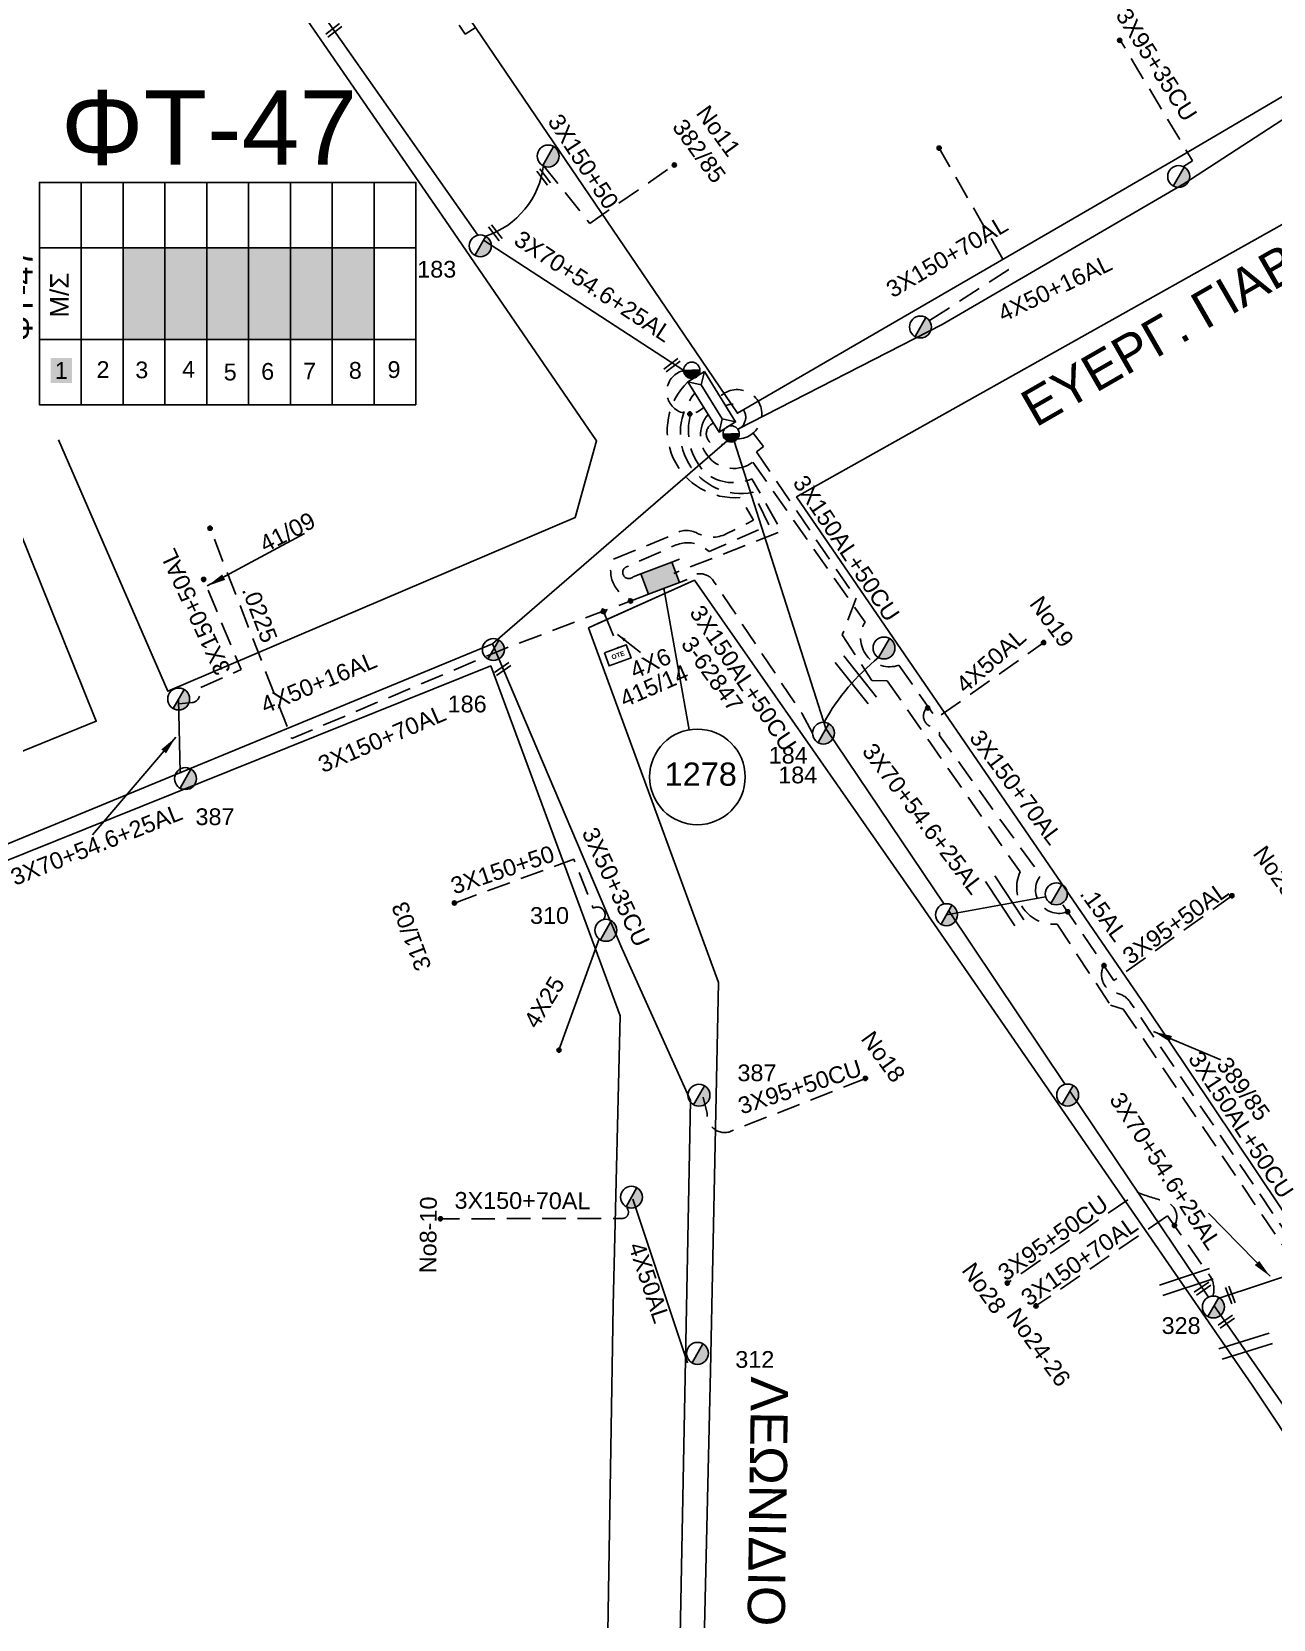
# Model space of a CAD drawing. Header units: millimetres. Extents: x 5010 to 7184, y -101 to 935.
# Drawn here: x 6251.7 to 6385.2, y 24.1 to 194.8 of the extents above; entities that cross this region are included whole.
import ezdxf
from ezdxf.enums import TextEntityAlignment as Align

# ---------------------------------------------------------------- set-up
doc = ezdxf.new("R2010")
doc.units = ezdxf.units.MM
doc.linetypes.add('DASHED', pattern=[19.05, 12.7, -6.35])
for name, color, linetype in [('Link Box 4 Διευθύνσεων', 7, 'Continuous'), ('Pillar OTE', 7, 'Continuous'), ('Ασφαλειοκιβώτια Χ.Τ 9 αναχωρήσεων', 7, 'Continuous'), ('Γέφυρες Εναερίου Δικτύου', 7, 'Continuous'), ('Γυμνά εναέρια ΧΤ (3Φ)   3x50+35CU', 7, 'Continuous'), ('Γυμνά εναέρια ΧΤ και ΦΟΠ (3Φ)   4x50+16AL', 7, 'Continuous'), ('Εναέρια παροχή ΧΤ 4x25', 7, 'SYN_LINE'), ('Επιγραφές - Σχήματα', 7, 'Continuous'), ('Καλώδια ΧΤ   3x150+50AL', 7, 'DASHED'), ('Καλώδια ΧΤ   3x150+70AL', 7, 'DASHED'), ('Καλώδια ΧΤ   3x150AL+50CU', 7, 'DASHED'), ('Καλώδια ΧΤ   3x95+35CU', 7, 'DASHED'), ('Καλώδια ΧΤ   3x95+50CU', 7, 'DASHED'), ('Καλώδια ΧΤ   4x50AL', 7, 'DASHED'), ('Μηχανική τομή', 7, 'Continuous'), ('Στύλος ΦΜ', 7, 'Continuous'), ('Στύλος ΦΜ @ 1', 7, 'Continuous'), ('Συνδέσεις', 7, 'Continuous'), ('Συνεστραμμένα ΧΤ   3x70+54.6+25AL', 7, 'SYN_LINE'), ('Τομή', 7, 'Continuous'), ('Υποσταθμός εναέριος 2 στύλων', 7, 'Continuous'), ('Υποσταθμός πόλεως', 7, 'Continuous'), ('Υπόβαθρο ΔΕΗ', 7, 'Continuous'), ('Υπόγεια Καλώδια Δικτύου ΧΤ   .15', 7, 'DASHED'), ('Υπόγεια καλώδια Παροχών ΧΤ   .0225', 7, 'DASHED'), ('Υπόγεια καλώδια Παροχών ΧΤ   4x6', 7, 'DASHED')]:
    doc.layers.add(name, color=color, linetype=linetype)
doc.styles.get("Standard").update_dxf_attribs({"font": 'arial.ttf'})
doc.linetypes.add('SYN_LINE', pattern='A,0.5,-0.0001,["/\\/\\/\\/",Standard,S=0.1,R=0,X=0,Y=-0.05],-0.25', length=0.7501)
doc.dimstyles.new('ISO-25', dxfattribs={"dimtxt": 2.5, "dimasz": 2.5, "dimexe": 1.25, "dimexo": 0.625, "dimtad": 1, "dimtxsty": 'Standard', "dimcen": 2.5, "dimaunit": 2, "dimazin": 0, "dimtfac": 1, "dimtmove": 0, "dimatfit": 3, "dimfxl": 1, "dimarcsym": 0})

# ---------------------------------------------------------------- blocks, each defined once
blk = doc.blocks.new('ΑΣΦΑΛΕΙΟΚΙΒΩΤΙΟ ΥΠΟΣΤΑΘΜΟΥ 9 ΑΝΑΧΩΡΗΣΕΩΝ')
at = {"layer": 'Ασφαλειοκιβώτια Χ.Τ 9 αναχωρήσεων', "ltscale": 40}
for p, q in [((-23.8, 40.36), (24.02, 40.36)), ((-9.72, 40.36), (-9.72, -40.64)), ((9.94, 40.36), (9.94, -40.64)), ((-23.8, 31.36), (24.02, 31.36)), ((-23.8, 22.36), (24.02, 22.36)), ((-23.8, 13.36), (24.02, 13.36)), ((-23.8, 4.36), (24.02, 4.36)), ((-23.8, -4.64), (24.02, -4.64)), ((-23.8, -13.64), (24.02, -13.64)), ((-23.8, -22.64), (24.02, -22.64)), ((-23.8, -31.64), (24.02, -31.64))]:
    blk.add_line(p, q, dxfattribs=at)
at = {"layer": 'Ασφαλειοκιβώτια Χ.Τ 9 αναχωρήσεων'}
blk.add_lwpolyline([(-23.8, -40.64), (24.02, -40.64), (24.02, 40.36), (-23.8, 40.36)], close=True, dxfattribs=at)
for s, p in [('1', (-18.22, 37.06)), ('2', (-18.02, 28.07)), ('3', (-18.09, 19.73)), ('4', (-17.94, 9.66)), ('5', (-18.55, 0.71)), ('6', (-18.4, -7.35)), ('7', (-18.34, -16.37)), ('8', (-18.19, -26.2)), ('9', (-18.02, -34.53))]:
    blk.add_text(s, height=3.6, rotation=270, dxfattribs=at).set_placement(p)
at = {"layer": 'Ασφαλειοκιβώτια Χ.Τ 9 αναχωρήσεων', "ltscale": 40}
for tag, height, p in [('ΟΝΟΜΑ', 5, (-0.16, 44.31)), ('ΚΕΙΜΕΝΟ 1', 2, (17.06, 35.59)), ('ΚΕΙΜΕΝΟ 2', 2, (17.06, 26.88)), ('ΚΕΙΜΕΝΟ 3', 2, (17.06, 17.69)), ('ΚΕΙΜΕΝΟ 4', 2, (17.06, 8.71)), ('ΚΕΙΜΕΝΟ 5', 2, (17.06, -0.13)), ('ΚΕΙΜΕΝΟ 6', 2, (17.06, -9.05)), ('ΚΕΙΜΕΝΟ 7', 2, (17.06, -18.13)), ('ΚΕΙΜΕΝΟ 8', 2, (17.06, -26.85)), ('ΚΕΙΜΕΝΟ 9', 2, (17.06, -35.99)), ('ΣΧ', 2, (-0.1, -42.64))]:
    blk.add_attdef(tag, text='', height=height, dxfattribs=at).set_placement(p, align=Align.MIDDLE_CENTER)
blk = doc.blocks.new('LINK BOX 4 ΑΝΑΧΩΡΗΣΕΩΝ')
at = {"layer": 'Link Box 4 Διευθύνσεων', "ltscale": 40}
blk.add_hatch(color=256, dxfattribs=at).paths.add_polyline_path([(-3.54, 0), (-3.54, -4.67), (3.54, -4.67), (3.54, 0)])
for p, q in [((-3.54, 0), (-5.33, 0)), ((5.33, 0), (3.54, 0)), ((-3.54, -4.67), (-5.33, -4.67)), ((5.33, -4.67), (3.54, -4.67))]:
    blk.add_line(p, q, dxfattribs=at)
blk.add_lwpolyline([(-3.54, -4.67), (-3.54, 0), (3.54, 0), (3.54, -4.67)], close=True, dxfattribs=at)
blk = doc.blocks.new('ΥΠΟΣΤΑΘΜΟΣ ΕΝΑΕΡΙΟΣ ΕΠΙ 2 ΣΤΥΛΩΝ')
at = {"layer": 'Υποσταθμός εναέριος 2 στύλων', "linetype": 'Continuous'}
for points in [[(-11.97, -2.11, 0.574793), (-8.45, -0.07, 0.268822), (-9.64, 1.98)], [(9.68, -2.15, 0.574793), (13.19, -0.1, 0.268822), (12.01, 1.95)]]:
    blk.add_hatch(color=256, dxfattribs=at).paths.add_polyline_path(points)
for p, q in [((-11.97, -2.11), (-9.64, 1.98)), ((9.68, -2.15), (12.01, 1.95))]:
    blk.add_line(p, q, dxfattribs=at)
for centre in [(-10.81, -0.07), (10.84, -0.1)]:
    blk.add_circle(centre, 2.36, dxfattribs=at)
at = {"layer": 'Υποσταθμός πόλεως', "linetype": 'Continuous', "ltscale": 40}
blk.add_lwpolyline([(-8.57, 2.82), (8.57, 2.82), (8.57, -2.82), (-8.57, -2.82)], close=True, dxfattribs=at)
for points in [[(-5.75, 0), (-8.57, 2.82)], [(-8.57, -2.82), (-5.75, 0)], [(-5.75, 0), (5.75, 0)], [(5.75, 0), (8.57, 2.82)], [(8.57, -2.82), (5.75, 0)]]:
    blk.add_lwpolyline(points, dxfattribs=at)
at = {"layer": 'Υποσταθμός εναέριος 2 στύλων', "ltscale": 40, "flags": 1}
for tag, p in [('ΜΕΤΑΣΧΗΜΑΤΙΣΜΟΣ', (14.09, 2.51)), ('ΙΣΧΥΣ', (14.07, -0.28)), ('ΑΡΙΘΜΟΣ', (14.19, -3))]:
    blk.add_attdef(tag, p, '', height=1.8, dxfattribs=at)
blk = doc.blocks.new('ΥΠΑΡΧΩΝ ΤΣΙΜΕΝΤΕΝΙΟΣ ΣΤΥΛΟΣ')
at = {"layer": 'Στύλος ΦΜ'}
blk.add_hatch(color=256, dxfattribs=at).paths.add_polyline_path([(-1.29, -2.28, 0.574793), (2.62, 0, 0.268822), (1.3, 2.27)])
blk.add_line((-1.29, -2.28), (1.3, 2.27), dxfattribs=at)
blk.add_circle((0, 0), 2.62, dxfattribs=at)
at = {"layer": 'Στύλος ΦΜ', "flags": 4}
for tag, p in [('ΑΡΙΘΜΟΣ', (-4.68, 8.05)), ('ΤΥΠΟΣ', (-4.91, 3.03))]:
    blk.add_attdef(tag, p, '', height=4, dxfattribs=at)
blk = doc.blocks.new('ΤΟΜΗ')
at = {"layer": 'Τομή', "ltscale": 40}
for p, q in [((-5.68, 0), (5.68, 0)), ((5.68, -2.33), (-5.68, -2.33))]:
    blk.add_line(p, q, dxfattribs=at)
blk = doc.blocks.new('ΜΗΧΑΝΙΚΗ ΤΟΜΗ')
at = {"layer": 'Μηχανική τομή', "ltscale": 40}
for p, q in [((-1.89, 0.78), (1.89, 0.78)), ((1.89, 0), (-1.89, 0))]:
    blk.add_line(p, q, dxfattribs=at)
blk = doc.blocks.new('_ΣΥΝΔΕΣΗ')
at = {"layer": 'Συνδέσεις', "linetype": 'SYN_LINE', "ltscale": 40}
blk.add_hatch(color=256, dxfattribs=at).paths.add_polyline_path([(0.5, -0.01, 1), (-0.5, -0.01, 1)])
at = {"layer": 'Συνδέσεις'}
blk.add_circle((0, -0.01), 0.5, dxfattribs=at)
blk = doc.blocks.new('TSONTA XT1')
at = {"ltscale": 40}
h = blk.add_hatch(color=256, dxfattribs=at)
h.dxf.hatch_style = 1
h.paths.add_polyline_path([(595.96, 2487.66), (597.07, 2488.77), (595.96, 2489.87), (594.85, 2488.77)])
blk.add_lwpolyline([(594.85, 2488.77), (595.96, 2489.87), (597.07, 2488.77), (595.96, 2487.66)], close=True, dxfattribs=at)
blk = doc.blocks.new('PILLAR ΟΤΕ')
at = {"layer": 'Pillar OTE', "ltscale": 40}
blk.add_lwpolyline([(-3.31, 2.02), (3.39, 2.02), (3.39, -1.99), (-3.31, -1.99)], close=True, dxfattribs=at)
at = {"layer": 'Pillar OTE', "insert": (-1.81, 0.71), "char_height": 1.3575, "width": 109.961, "attachment_point": 1}
blk.add_mtext('{\\fArial|b1|i0|c161|p34;OTE}', dxfattribs=at)

msp = doc.modelspace()

# ---------------------------------------------------------------- hatches: boundary and pattern name
at = {"layer": 'Ασφαλειοκιβώτια Χ.Τ 9 αναχωρήσεων'}
for color, points in [(85, [(6261.48, 171.55), (6261.48, 161.73), (6265.98, 161.73), (6265.98, 171.55)]), (1, [(6265.98, 171.55), (6265.98, 161.73), (6270.48, 161.73), (6270.48, 171.55)]), (151, [(6270.48, 171.55), (6270.48, 161.73), (6274.98, 161.73), (6274.98, 171.55)]), (2, [(6274.98, 171.55), (6274.98, 161.73), (6279.48, 161.73), (6279.48, 171.55)]), (62, [(6279.48, 171.55), (6279.48, 161.73), (6283.98, 161.73), (6283.98, 171.55)]), (27, [(6283.98, 171.55), (6283.98, 161.73), (6288.48, 161.73), (6288.48, 171.55)]), (6, [(6253.68, 157.02), (6255.98, 157.02), (6255.98, 159.73), (6253.68, 159.73)])]:
    msp.add_hatch(color=color, dxfattribs=at).paths.add_polyline_path(points)

# ---------------------------------------------------------------- linework, layer by layer
at = {"layer": 'Γέφυρες Εναερίου Δικτύου', "color": 6, "linetype": 'DASHED', "ltscale": 0.2}
msp.add_line((6306.64, 180.49), (6311.68, 174.2), dxfattribs=at)
at = {"layer": 'Γέφυρες Εναερίου Δικτύου', "color": 6, "linetype": 'DASHED', "ltscale": 0.2, "flags": 128}
for points in [[(6321.78, 158.37, 1.320471), (6323.93, 154.41, -1.642771)], [(6322.55, 153.76, 0.272342), (6324.16, 147.3, 0.264296), (6329.11, 146.72), (6332.31, 141.09), (6320.72, 136.57)]]:
    msp.add_lwpolyline(points, format="xyb", dxfattribs=at)
at = {"layer": 'Γέφυρες Εναερίου Δικτύου', "color": 62, "linetype": 'DASHED', "ltscale": 0.2, "flags": 128}
msp.add_lwpolyline([(6316.34, 136.2, -1.347221), (6315.75, 137.31), (6320.8, 139.55, -0.211484), (6323.66, 139.55), (6324.53, 138.93), (6330.95, 141.73), (6329.23, 145.29, -0.711038), (6322.98, 155.94, 2.098548)], format="xyb", dxfattribs=at)
at = {"layer": 'Γέφυρες Εναερίου Δικτύου', "color": 85, "linetype": 'DASHED', "ltscale": 0.2}
msp.add_arc((6327.14, 151.4), 3.55, 140.5246, 305.5964, dxfattribs=at)
at = {"layer": 'Γυμνά εναέρια ΧΤ (3Φ)   3x50+35CU', "color": 27, "flags": 128}
msp.add_lwpolyline([(6301.2, 129), (6315.14, 96.27), (6322.52, 79.89), (6321.22, 13.01), (6321.03, -34.8)], dxfattribs=at)
at = {"layer": 'Γυμνά εναέρια ΧΤ και ΦΟΠ (3Φ)   4x50+16AL', "color": 1, "flags": 128}
msp.add_lwpolyline([(6327.61, 152.06), (6349.57, 163.32), (6375.57, 178.44), (6406.38, 198.49), (6430.76, 216.42)], dxfattribs=at)
at = {"layer": 'Γυμνά εναέρια ΧΤ και ΦΟΠ (3Φ)   4x50+16AL', "color": 2, "flags": 128}
msp.add_lwpolyline([(6202.31, 188.24), (6217.38, 150.68), (6232.57, 109.19), (6241.04, 104.17), (6301.2, 129), (6326.45, 150.81)], dxfattribs=at)
at = {"layer": 'Εναέρια παροχή ΧΤ 4x25', "color": 27, "linetype": 'SYN_LINE', "ltscale": 15, "flags": 128}
msp.add_lwpolyline([(6312.7, 97.26), (6308.36, 85.3)], dxfattribs=at)
at = {"layer": 'Επιγραφές - Σχήματα', "linetype": 'Continuous', "ltscale": 0.2}
msp.add_line((6319.66, 134.96), (6322.35, 119.75), dxfattribs=at)
at = {"layer": 'Επιγραφές - Σχήματα', "color": 151, "linetype": 'DASHED', "ltscale": 0.2}
for points in [[(6329.26, 151.66), (6330.37, 150.21), (6329.6, 149.62), (6340.33, 133.9), (6338.84, 129.95), (6342.03, 125.04), (6343.68, 125.01), (6357.95, 104.46)], [(6361.94, 98.85), (6367.69, 90.13), (6369.05, 89.72), (6387.09, 62.99)]]:
    msp.add_lwpolyline(points, dxfattribs=at)
at = {"layer": 'Επιγραφές - Σχήματα', "linetype": 'Continuous', "ltscale": 0.2}
msp.add_circle((6323.25, 114.68), 5.14, dxfattribs=at)
at = {"layer": 'Επιγραφές - Σχήματα', "color": 151, "linetype": 'DASHED', "ltscale": 0.2}
msp.add_arc((6327.54, 153.68), 2.65, 270.6473, 134.7174, dxfattribs=at)
at = {"layer": 'Επιγραφές - Σχήματα', "color": 1, "linetype": 'DASHED', "ltscale": 0.2}
msp.add_arc((6327.03, 153.35), 1.42, 294.0166, 121.2347, dxfattribs=at)
at = {"layer": 'Επιγραφές - Σχήματα', "color": 2, "linetype": 'DASHED', "ltscale": 0.2}
msp.add_arc((6325.46, 151.57), 1.25, 112.5816, 322.6535, dxfattribs=at)
at = {"layer": 'Επιγραφές - Σχήματα', "linetype": 'DASHED', "ltscale": 0.2}
msp.add_arc((6361.58, 102.81), 3.98, 155.4942, 275.24, dxfattribs=at)
at = {"layer": 'Καλώδια ΧΤ   3x150+50AL', "color": 6, "linetype": 'DASHED', "ltscale": 0.2}
msp.add_line((6311.68, 174.2), (6320.76, 180.48), dxfattribs=at)
at = {"layer": 'Καλώδια ΧΤ   3x150+50AL', "color": 2, "linetype": 'DASHED', "ltscale": 0.2, "flags": 128}
msp.add_lwpolyline([(6267.49, 122.53), (6268.92, 122.67, 0.630349), (6269.46, 124.13), (6274.17, 126.22), (6270.15, 135.91)], format="xyb", dxfattribs=at)
at = {"layer": 'Καλώδια ΧΤ   3x150+50AL', "color": 27, "ltscale": 0.2, "flags": 128}
msp.add_lwpolyline([(6297.12, 101.11), (6309.95, 105.84), (6312.04, 100.55)], dxfattribs=at)
at = {"layer": 'Καλώδια ΧΤ   3x150+50AL', "color": 27, "ltscale": 0.2}
msp.add_arc((6312.49, 99.85), 0.835, 322.3862, 122.3433, dxfattribs=at)
at = {"layer": 'Καλώδια ΧΤ   3x150+70AL', "color": 1, "linetype": 'DASHED', "ltscale": 0.2, "flags": 128}
msp.add_lwpolyline([(6348.23, 163.76), (6356.76, 169.24), (6349.25, 182.29)], dxfattribs=at)
at = {"layer": 'Καλώδια ΧΤ   3x150+70AL', "color": 85, "linetype": 'DASHED', "ltscale": 0.2, "flags": 128}
for points in [[(6348.08, 122.21, 0.692802), (6348.63, 120.03, -0.437432), (6349.28, 119.15), (6360.16, 104.09, 0.761851), (6363.08, 100.17, -21.676697)], [(6378.7, 58.86, 0.199709), (6378.46, 60.9), (6373.83, 67.48)]]:
    msp.add_lwpolyline(points, format="xyb", dxfattribs=at)
at = {"layer": 'Καλώδια ΧΤ   3x150+70AL', "color": 27, "linetype": 'DASHED', "ltscale": 0.2, "flags": 128}
msp.add_lwpolyline([(6315.65, 68.33, -0.610905), (6315.26, 67.21), (6295.61, 67.16)], format="xyb", dxfattribs=at)
at = {"layer": 'Καλώδια ΧΤ   3x150+70AL', "color": 85, "linetype": 'DASHED', "ltscale": 0.2, "flags": 128}
msp.add_lwpolyline([(6373.83, 67.48), (6359.66, 57.79)], dxfattribs=at)
at = {"layer": 'Καλώδια ΧΤ   3x150AL+50CU', "color": 62, "linetype": 'DASHED', "ltscale": 0.2, "flags": 128}
msp.add_lwpolyline([(6335.63, 119.37), (6334.47, 121.54), (6325, 135.73, 0.498495), (6322.15, 135.9, 1.901481)], format="xyb", dxfattribs=at)
at = {"layer": 'Καλώδια ΧΤ   3x150AL+50CU', "color": 85, "linetype": 'DASHED', "ltscale": 0.2, "flags": 128}
msp.add_lwpolyline([(6366.98, 94.39, 0.513209), (6368.35, 91.42, -0.209633), (6369.88, 90.36), (6387.59, 64.13), (6388.93, 62.4)], format="xyb", dxfattribs=at)
at = {"layer": 'Καλώδια ΧΤ   3x95+35CU', "color": 1, "linetype": 'DASHED', "ltscale": 0.2, "flags": 128}
msp.add_lwpolyline([(6375.52, 180.31), (6376.49, 180.94), (6368.74, 193.89)], dxfattribs=at)
at = {"layer": 'Καλώδια ΧΤ   3x95+50CU', "color": 6, "linetype": 'DASHED', "ltscale": 0.2, "flags": 128}
msp.add_lwpolyline([(6290.44, 205.66, 0.854939), (6294.27, 200.44), (6298.29, 194.55), (6310.21, 202.3)], format="xyb", dxfattribs=at)
at = {"layer": 'Καλώδια ΧΤ   3x95+50CU', "color": 85, "linetype": 'DASHED', "ltscale": 0.2, "flags": 128}
msp.add_lwpolyline([(6380.74, 101.89), (6368.05, 92.8), (6361.89, 101.93)], dxfattribs=at)
at = {"layer": 'Καλώδια ΧΤ   3x95+50CU', "color": 27, "linetype": 'DASHED', "ltscale": 0.2, "flags": 128}
msp.add_lwpolyline([(6341.32, 82.26), (6326.86, 76.57, -0.560969), (6324.31, 78.5), (6323.88, 80.25)], format="xyb", dxfattribs=at)
at = {"layer": 'Καλώδια ΧΤ   3x95+50CU', "color": 85, "linetype": 'DASHED', "ltscale": 0.2, "flags": 128}
msp.add_lwpolyline([(6374.56, 66.45, 0.500689), (6373.5, 69.06, -0.026617), (6370.64, 69.98), (6356.67, 60.3)], format="xyb", dxfattribs=at)
at = {"layer": 'Καλώδια ΧΤ   4x50AL', "color": 85, "linetype": 'DASHED', "ltscale": 0.2, "flags": 128}
msp.add_lwpolyline([(6329.21, 148.51), (6341.29, 131.31, 0.706836), (6344.92, 126.69)], format="xyb", dxfattribs=at)
msp.add_lwpolyline([(6344.92, 126.69), (6348.95, 120.98), (6360.5, 129.12)], dxfattribs=at)
at = {"layer": 'Καλώδια ΧΤ   4x50AL', "color": 27, "linetype": 'Continuous', "ltscale": 0.2, "flags": 128}
msp.add_lwpolyline([(6322.19, 51.69), (6316.32, 69.26)], dxfattribs=at)
at = {"layer": 'Συνεστραμμένα ΧΤ   3x70+54.6+25AL', "color": 62, "linetype": 'SYN_LINE', "ltscale": 10}
msp.add_line((6350.04, 99.86), (6360.71, 101.79), dxfattribs=at)
at = {"layer": 'Συνεστραμμένα ΧΤ   3x70+54.6+25AL', "color": 6, "linetype": 'SYN_LINE', "ltscale": 20, "flags": 128}
for points in [[(6282.72, 197.02), (6299.65, 172.94)], [(6300.25, 172.4), (6321.78, 158.37)]]:
    msp.add_lwpolyline(points, dxfattribs=at)
at = {"layer": 'Συνεστραμμένα ΧΤ   3x70+54.6+25AL', "color": 6, "linetype": 'SYN_LINE', "ltscale": 10, "flags": 128}
msp.add_lwpolyline([(6300.46, 172.83, 0.294843), (6306.69, 180.47)], format="xyb", dxfattribs=at)
at = {"layer": 'Συνεστραμμένα ΧΤ   3x70+54.6+25AL', "color": 62, "linetype": 'SYN_LINE', "ltscale": 20, "flags": 128}
for points in [[(6326.94, 151.57), (6337.08, 119.9), (6349.78, 101.01)], [(6350.28, 100.27), (6362.82, 81.62)], [(6363.31, 80.88), (6378.21, 58.73)]]:
    msp.add_lwpolyline(points, dxfattribs=at)
at = {"layer": 'Συνεστραμμένα ΧΤ   3x70+54.6+25AL', "color": 2, "linetype": 'SYN_LINE', "ltscale": 10, "flags": 128}
msp.add_lwpolyline([(6267.62, 115.14), (6267.46, 123.06)], dxfattribs=at)
at = {"layer": 'Συνεστραμμένα ΧΤ   3x70+54.6+25AL', "color": 85, "linetype": 'SYN_LINE', "ltscale": 10, "flags": 128}
msp.add_lwpolyline([(6388.58, 61.68), (6379.27, 58.59)], dxfattribs=at)
at = {"layer": 'Συνεστραμμένα ΧΤ   3x70+54.6+25AL', "color": 27, "ltscale": 20, "flags": 128}
msp.add_lwpolyline([(6378.83, 57.82), (6394.63, 35.07)], dxfattribs=at)
at = {"layer": 'Συνεστραμμένα ΧΤ   3x70+54.6+25AL', "color": 62, "linetype": 'SYN_LINE', "ltscale": 10}
msp.add_arc((6357.66, 108.95), 23.81, 128.7866, 150.8226, dxfattribs=at)
at = {"layer": 'Υπόβαθρο ΔΕΗ', "flags": 128}
for points in [[(6251.75, 265.28), (6287.97, 212.06), (6327.56, 153.78), (6374.46, 180.97), (6402.46, 197.41), (6387.11, 225.81), (6390.95, 227.77), (6406.06, 200.41), (6449.42, 231.99), (6422.93, 279.91), (6403.59, 315.47), (6359.3, 301.02), (6305.7, 284.03), (6251.75, 265.28)], [(6251.75, 265.28), (6287.97, 212.06), (6327.56, 153.78), (6374.46, 180.97), (6402.46, 197.41), (6387.11, 225.81), (6390.95, 227.77), (6406.06, 200.41)], [(6160.2, 197.14), (6096.77, 140.01), (6087.02, 151), (6079.38, 168.9), (6062.46, 209.09), (6113.33, 224.38), (6181.26, 244.42), (6237.07, 260.98), (6269.33, 213.4), (6295.78, 175.1), (6312.41, 150.81), (6310.12, 142.59), (6266.28, 123.89), (6254.53, 150.94)], [(6160.2, 197.14), (6096.77, 140.01), (6087.02, 151), (6079.38, 168.9), (6062.46, 209.09), (6113.33, 224.38), (6181.26, 244.42), (6237.07, 260.98), (6269.33, 213.4), (6295.78, 175.1), (6312.41, 150.81), (6310.12, 142.59), (6266.28, 123.89), (6254.53, 150.94)], [(6486.2, -80.08), (6449.31, -25.35), (6414.91, 25.23), (6371.44, 90.07), (6333.92, 144.79), (6402.96, 183.51), (6454.91, 222.06), (6486.21, 173.46), (6432.9, 133.84)], [(6486.2, -80.08), (6449.31, -25.35), (6414.91, 25.23), (6371.44, 90.07), (6333.92, 144.79), (6402.96, 183.51), (6454.91, 222.06), (6486.21, 173.46), (6432.9, 133.84)], [(6247.84, 147.31), (6258.59, 120.67), (6233.55, 110.49), (6211.17, 171.85), (6220.15, 176.37), (6210.11, 200.82), (6188.97, 190.02), (6199.07, 166.26), (6201.13, 166.97), (6223.98, 106.1), (6173.75, 85.59), (6152.24, 76.3), (6119.1, 114.73), (6101.59, 134.31), (6160.56, 187.16), (6165.55, 191.83)], [(6247.84, 147.31), (6258.59, 120.67), (6233.55, 110.49), (6211.17, 171.85), (6220.15, 176.37), (6210.11, 200.82), (6188.97, 190.02), (6199.07, 166.26), (6201.13, 166.97), (6223.98, 106.1), (6173.75, 85.59), (6152.24, 76.3), (6119.1, 114.73), (6101.59, 134.31), (6160.56, 187.16), (6165.55, 191.83)], [(6367.67, -81.81), (6341.67, -56.69), (6322.66, -35.02), (6324.66, 50.82), (6325.53, 92.58), (6325.53, 92.58), (6311.55, 130.7), (6312.56, 131.16), (6322.93, 135.82), (6347.31, 100.89), (6382.92, 49.29), (6418.97, -4.91), (6459.5, -64.63), (6470.22, -80.77), (6459.5, -64.63), (6418.97, -4.91), (6382.92, 49.29), (6347.31, 100.89), (6322.93, 135.82), (6311.55, 130.7)], [(6294.29, -83.06), (6240.88, -24.57), (6205.63, 15.11), (6170.72, 52.11), (6160, 64.94), (6162.07, 69.77), (6212.61, 90.4), (6247.99, 105.3), (6301.03, 126.62), (6314.94, 88.98), (6314.18, 57.83), (6312.64, -36.57), (6342.62, -71.62), (6355.15, -82.93)], [(6294.29, -83.06), (6240.88, -24.57), (6205.63, 15.11), (6170.72, 52.11), (6160, 64.94), (6162.07, 69.77), (6212.61, 90.4), (6247.99, 105.3), (6301.03, 126.62), (6314.94, 88.98), (6314.18, 57.83), (6312.64, -36.57), (6342.62, -71.62), (6355.15, -82.93)]]:
    msp.add_lwpolyline(points, dxfattribs=at)
at = {"layer": 'Υπόγεια καλώδια Παροχών ΧΤ   .0225', "color": 27, "linetype": 'DASHED', "ltscale": 0.2, "flags": 128}
msp.add_lwpolyline([(6322.22, 157.16, 0.706157), (6327.88, 144.73), (6329.29, 142.28), (6326.35, 140.81, -0.246445), (6323.28, 140.87, 0.28257), (6320.71, 140.75), (6314.16, 138.06, 0.440722), (6316.27, 133.68)], format="xyb", dxfattribs=at)
msp.add_lwpolyline([(6317.16, 134.02), (6302.48, 128.46), (6279.62, 118.8), (6270.84, 141.42)], dxfattribs=at)
at = {"layer": 'Υπόγεια καλώδια Παροχών ΧΤ   4x6', "color": 27, "linetype": 'DASHED', "ltscale": 0.2}
msp.add_lwpolyline([(6313.25, 132.2), (6314.73, 128.59)], dxfattribs=at)

# ---------------------------------------------------------------- block references
at = {"layer": 'Link Box 4 Διευθύνσεων', "xscale": 0.5000000000002769, "yscale": 0.5000000000002769, "zscale": 0.5000000000002769, "rotation": 20.64953865091699}
msp.add_blockref('LINK BOX 4 ΑΝΑΧΩΡΗΣΕΩΝ', (6318.83, 137.14), dxfattribs=at)
at = {"layer": 'Pillar OTE', "xscale": 0.375, "yscale": 0.375, "zscale": 0.375, "rotation": 20.14813614146114}
msp.add_blockref('PILLAR ΟΤΕ', (6314.67, 127.74), dxfattribs=at)
at = {"layer": 'Ασφαλειοκιβώτια Χ.Τ 9 αναχωρήσεων', "xscale": 0.5, "yscale": 0.5, "zscale": 0.5, "rotation": 90}
msp.add_blockref('ΑΣΦΑΛΕΙΟΚΙΒΩΤΙΟ ΥΠΟΣΤΑΘΜΟΥ 9 ΑΝΑΧΩΡΗΣΕΩΝ', (6272.66, 166.59), dxfattribs=at).add_auto_attribs({'ΟΝΟΜΑ': 'ΦΤ-47'})
at = {"layer": 'Μηχανική τομή'}
for p, xscale, yscale, zscale, rotation in [((6284.02, 195.11), 0.5000000000003024, 0.5000000000003024, 0.5000000000003024, 217.6304452532624), ((6306.88, 179.31), 0.5000000000003024, 0.5000000000003024, 0.5000000000003024, 127.6304452532624), ((6301.68, 173.31), 0.5000000000003024, 0.5000000000003024, 0.5000000000003024, 127.6304452532624), ((6320.4, 159.11), 0.5000000000003024, 0.5000000000003024, 0.5000000000003024, 217.6304452532624), ((6302.2, 126.44), 0.5000000000004644, 0.5000000000004644, 0.5000000000004644, 214.1253965159974), ((6377.48, 59.81), 0.5000000000004644, 0.5000000000004644, 0.5000000000004644, 214.1253965159974), ((6380.39, 58.89), 0.5000000000003259, 0.5000000000003259, 0.5000000000003259, 290.3195169934555), ((6380.03, 56.27), 0.5000000000004644, 0.5000000000004644, 0.5000000000004644, 214.1253965159974)]:
    msp.add_blockref('ΜΗΧΑΝΙΚΗ ΤΟΜΗ', p, dxfattribs=dict(at, xscale=xscale, yscale=yscale, zscale=zscale, rotation=rotation))
at = {"layer": 'Στύλος ΦΜ @ 1', "ltscale": 40, "xscale": 0.4499999999998181, "yscale": 0.4499999999998181, "zscale": 0.4499999999998181}
for p in [(6307.2, 181.44), (6307.2, 181.44), (6375.02, 179.24), (6375.02, 179.24), (6347.24, 163.06), (6347.24, 163.06), (6343.32, 128.54), (6343.32, 128.54), (6267.46, 123.06), (6267.46, 123.06), (6361.85, 102.1), (6361.85, 102.1), (6350.04, 99.86), (6350.04, 99.86), (6363.08, 80.47), (6363.08, 80.47), (6316.16, 69.49), (6316.16, 69.49)]:
    msp.add_blockref('ΥΠΑΡΧΩΝ ΤΣΙΜΕΝΤΕΝΙΟΣ ΣΤΥΛΟΣ', p, dxfattribs=at)
at = {"layer": 'Στύλος ΦΜ @ 1', "ltscale": 40}
ref = msp.add_blockref('ΥΠΑΡΧΩΝ ΤΣΙΜΕΝΤΕΝΙΟΣ ΣΤΥΛΟΣ', (6299.9, 171.79), dxfattribs=dict(at, xscale=0.4499999999998181, yscale=0.4499999999998181, zscale=0.4499999999998181))
ref.add_attrib('ΤΥΠΟΣ', '183', (6293.12, 168.37), dxfattribs={"layer": 'Στύλος ΦΜ', "height": 1.8, "flags": 4})
ref = msp.add_blockref('ΥΠΑΡΧΩΝ ΤΣΙΜΕΝΤΕΝΙΟΣ ΣΤΥΛΟΣ', (6299.9, 171.79), dxfattribs=dict(at, xscale=0.4499999999998181, yscale=0.4499999999998181, zscale=0.4499999999998181))
ref.add_attrib('ΤΥΠΟΣ', '183', (6293.12, 168.37), dxfattribs={"layer": 'Στύλος ΦΜ', "height": 1.8, "flags": 4})
ref = msp.add_blockref('ΥΠΑΡΧΩΝ ΤΣΙΜΕΝΤΕΝΙΟΣ ΣΤΥΛΟΣ', (6301.31, 128.38), dxfattribs=dict(at, xscale=0.4499999999998181, yscale=0.4499999999998181, zscale=0.4499999999998181))
ref.add_attrib('ΤΥΠΟΣ', '186', (6296.39, 121.62), dxfattribs={"layer": 'Στύλος ΦΜ', "height": 1.8, "flags": 4})
ref = msp.add_blockref('ΥΠΑΡΧΩΝ ΤΣΙΜΕΝΤΕΝΙΟΣ ΣΤΥΛΟΣ', (6301.31, 128.38), dxfattribs=dict(at, xscale=0.4499999999998181, yscale=0.4499999999998181, zscale=0.4499999999998181))
ref.add_attrib('ΤΥΠΟΣ', '186', (6296.39, 121.62), dxfattribs={"layer": 'Στύλος ΦΜ', "height": 1.8, "flags": 4})
ref = msp.add_blockref('ΥΠΑΡΧΩΝ ΤΣΙΜΕΝΤΕΝΙΟΣ ΣΤΥΛΟΣ', (6336.81, 119.39), dxfattribs=dict(at, xscale=0.4499999999998181, yscale=0.4499999999998181, zscale=0.4499999999998181))
ref.add_attrib('ΤΥΠΟΣ', '184', (6330.92, 116.11), dxfattribs={"layer": 'Στύλος ΦΜ', "height": 1.8, "flags": 4})
ref = msp.add_blockref('ΥΠΑΡΧΩΝ ΤΣΙΜΕΝΤΕΝΙΟΣ ΣΤΥΛΟΣ', (6336.81, 119.39), dxfattribs=dict(at, xscale=0.4499999999998181, yscale=0.4499999999998181, zscale=0.4499999999998181))
ref.add_attrib('ΤΥΠΟΣ', '184', (6331.95, 113.99), dxfattribs={"layer": 'Στύλος ΦΜ', "height": 1.8, "flags": 4})
ref = msp.add_blockref('ΥΠΑΡΧΩΝ ΤΣΙΜΕΝΤΕΝΙΟΣ ΣΤΥΛΟΣ', (6268.19, 114.5), dxfattribs=dict(at, xscale=0.4499999999998181, yscale=0.4499999999998181, zscale=0.4499999999998181))
ref.add_attrib('ΤΥΠΟΣ', '387', (6269.27, 109.5), dxfattribs={"layer": 'Στύλος ΦΜ', "height": 1.8, "flags": 4})
ref = msp.add_blockref('ΥΠΑΡΧΩΝ ΤΣΙΜΕΝΤΕΝΙΟΣ ΣΤΥΛΟΣ', (6268.19, 114.5), dxfattribs=dict(at, xscale=0.4499999999998181, yscale=0.4499999999998181, zscale=0.4499999999998181))
ref.add_attrib('ΤΥΠΟΣ', '387', (6269.27, 109.5), dxfattribs={"layer": 'Στύλος ΦΜ', "height": 1.8, "flags": 4})
ref = msp.add_blockref('ΥΠΑΡΧΩΝ ΤΣΙΜΕΝΤΕΝΙΟΣ ΣΤΥΛΟΣ', (6313.41, 98.19), dxfattribs=dict(at, xscale=0.4499999999998181, yscale=0.4499999999998181, zscale=0.4499999999998181))
ref.add_attrib('ΤΥΠΟΣ', '310', (6305.25, 98.88), dxfattribs={"layer": 'Στύλος ΦΜ', "height": 1.8, "flags": 4})
ref = msp.add_blockref('ΥΠΑΡΧΩΝ ΤΣΙΜΕΝΤΕΝΙΟΣ ΣΤΥΛΟΣ', (6313.41, 98.19), dxfattribs=dict(at, xscale=0.4499999999998181, yscale=0.4499999999998181, zscale=0.4499999999998181))
ref.add_attrib('ΤΥΠΟΣ', '310', (6305.25, 98.88), dxfattribs={"layer": 'Στύλος ΦΜ', "height": 1.8, "flags": 4})
ref = msp.add_blockref('ΥΠΑΡΧΩΝ ΤΣΙΜΕΝΤΕΝΙΟΣ ΣΤΥΛΟΣ', (6323.42, 80.45), dxfattribs=dict(at, xscale=0.4499999999998181, yscale=0.4499999999998181, zscale=0.4499999999998181))
ref.add_attrib('ΤΥΠΟΣ', '387', (6327.56, 81.96), dxfattribs={"layer": 'Στύλος ΦΜ', "height": 1.8, "flags": 4})
ref = msp.add_blockref('ΥΠΑΡΧΩΝ ΤΣΙΜΕΝΤΕΝΙΟΣ ΣΤΥΛΟΣ', (6323.42, 80.45), dxfattribs=dict(at, xscale=0.4499999999998181, yscale=0.4499999999998181, zscale=0.4499999999998181))
ref.add_attrib('ΤΥΠΟΣ', '387', (6327.56, 81.96), dxfattribs={"layer": 'Στύλος ΦΜ', "height": 1.8, "flags": 4})
ref = msp.add_blockref('ΥΠΑΡΧΩΝ ΤΣΙΜΕΝΤΕΝΙΟΣ ΣΤΥΛΟΣ', (6378.75, 57.68), dxfattribs=dict(at, xscale=0.4499999999998181, yscale=0.4499999999998181, zscale=0.4499999999998181))
ref.add_attrib('ΤΥΠΟΣ', '328', (6373.18, 54.78), dxfattribs={"layer": 'Στύλος ΦΜ', "height": 1.8, "flags": 4})
ref = msp.add_blockref('ΥΠΑΡΧΩΝ ΤΣΙΜΕΝΤΕΝΙΟΣ ΣΤΥΛΟΣ', (6378.75, 57.68), dxfattribs=dict(at, xscale=0.4499999999998181, yscale=0.4499999999998181, zscale=0.4499999999998181))
ref.add_attrib('ΤΥΠΟΣ', '328', (6373.18, 54.78), dxfattribs={"layer": 'Στύλος ΦΜ', "height": 1.8, "flags": 4})
ref = msp.add_blockref('ΥΠΑΡΧΩΝ ΤΣΙΜΕΝΤΕΝΙΟΣ ΣΤΥΛΟΣ', (6323.26, 52.69), dxfattribs=dict(at, xscale=0.4499999999998181, yscale=0.4499999999998181, zscale=0.4499999999998181))
ref.add_attrib('ΤΥΠΟΣ', '312', (6327.33, 51.14), dxfattribs={"layer": 'Στύλος ΦΜ', "height": 1.8, "flags": 4})
at = {"layer": 'Συνδέσεις', "xscale": 0.4500000000000455, "yscale": 0.4500000000000455, "zscale": 0.4500000000000455}
for p in [(6368.67, 193.89), (6349.25, 182.3), (6320.77, 180.49), (6322.44, 153.72), (6270.84, 141.43), (6270.15, 135.92), (6316.06, 133.6), (6360.48, 129.13), (6348.02, 122.1), (6297.12, 101.12), (6380.74, 101.9), (6363.08, 100.18), (6366.98, 94.4), (6308.37, 85.3), (6341.33, 82.26), (6295.62, 67.17), (6374.56, 66.45), (6356.59, 60.25), (6359.67, 57.8)]:
    msp.add_blockref('_ΣΥΝΔΕΣΗ', p, dxfattribs=at)
at = {"layer": 'Συνδέσεις', "xscale": 0.2743982143657102, "yscale": 0.2743982143657102, "zscale": 0.2743982143657102, "rotation": 20.76395260310138}
msp.add_blockref('TSONTA XT1', (6402.34, -564.05), dxfattribs=at)
at = {"layer": 'Τομή'}
for p, xscale, yscale, zscale, rotation in [((6340.76, 125.49), 0.4999999999999639, 0.4999999999999639, 0.4999999999999639, 308.3570071490753), ((6340.76, 125.49), 0.4999999999999639, 0.4999999999999639, 0.4999999999999639, 308.3570071490753), ((6356.79, 101.69), 0.5000000000000384, 0.5000000000000384, 0.5000000000000384, 303.4303049650575), ((6356.79, 101.69), 0.5000000000000384, 0.5000000000000384, 0.5000000000000384, 303.4303049650575), ((6375.65, 60.93), 0.5000000000000422, 0.5000000000000422, 0.5000000000000422, 18.42029996624932), ((6375.65, 60.93), 0.5000000000000422, 0.5000000000000422, 0.5000000000000422, 18.42029996624932), ((6382.05, 54.03), 0.5000000000000023, 0.5000000000000023, 0.5000000000000023, 17.40396570496664), ((6382.05, 54.03), 0.5000000000000023, 0.5000000000000023, 0.5000000000000023, 17.40396570496664)]:
    msp.add_blockref('ΤΟΜΗ', p, dxfattribs=dict(at, xscale=xscale, yscale=yscale, zscale=zscale, rotation=rotation))
at = {"layer": 'Υποσταθμός εναέριος 2 στύλων', "lineweight": 30, "xscale": 0.3715166911753234, "yscale": 0.3715166911753234, "zscale": 0.3715166911753234, "rotation": 301.8431487694955}
msp.add_blockref('ΥΠΟΣΤΑΘΜΟΣ ΕΝΑΕΡΙΟΣ ΕΠΙ 2 ΣΤΥΛΩΝ', (6324.79, 155.01), dxfattribs=at)

# ---------------------------------------------------------------- texts
at = {"layer": 'Γυμνά εναέρια ΧΤ (3Φ)   3x50+35CU'}
msp.add_text('3X50+35CU', height=1.8, rotation=294.9011, dxfattribs=at).set_placement((6314.5, 102.85), align=Align.MIDDLE)
at = {"layer": 'Γυμνά εναέρια ΧΤ και ΦΟΠ (3Φ)   4x50+16AL'}
for rotation, p in [(25.748, (6361.7, 167.24)), (22.6802, (6282.52, 124.84))]:
    msp.add_text('4X50+16AL', height=1.8, rotation=rotation, dxfattribs=at).set_placement(p, align=Align.MIDDLE)
at = {"layer": 'Εναέρια παροχή ΧΤ 4x25', "ltscale": 20}
msp.add_text('4X25', height=1.8, rotation=58.6471, dxfattribs=at).set_placement((6306.77, 90.46), align=Align.MIDDLE)
at = {"layer": 'Επιγραφές - Σχήματα', "linetype": 'DASHED', "ltscale": 0.2, "insert": (6254.78, 188.52), "char_height": 8, "width": 24.9768, "attachment_point": 1}
msp.add_mtext('ΦΤ-47', dxfattribs=at)
at = {"layer": 'Επιγραφές - Σχήματα', "linetype": 'DASHED', "ltscale": 0.2, "attachment_point": 1}
for s, insert, char_height, width, rotation in [('Νο11', (6324.48, 187.11), 1.8, 10.8079, 306.0295), ('382/85', (6321.92, 185.63), 1.8, 10.8079, 306.0295), ('ΕΥΕΡΓ. ΓΙΑΒΑΣΗ', (6357.64, 155.68), 4, 48.5909, 29.9198), ('Μ/Σ', (6253.64, 164.07), 2, 2.7983, 90), ('41/09', (6275.94, 140.37), 1.8, 10.8079, 27.2045), ('Νο19', (6360.34, 134.34), 1.8, 10.8079, 306.0295), ('3-62847', (6322.86, 130.02), 1.8, 10.8079, 306.0295), ('Νο25', (6384.38, 107.49), 1.8, 10.8079, 306.0295), ('311/03', (6293, 93.61), 1.8, 10.8079, 110.5599), ('Νο18', (6342.21, 87.56), 1.8, 10.8079, 306.0295), ('389/85', (6380.45, 84.78), 1.8, 10.8079, 306.0295), ('Νο8-10', (6293.36, 61.32), 1.8, 10.8079, 89.5374), ('Νο28', (6353.05, 62.67), 1.8, 10.8079, 306.0295), ('Νο24-26', (6357.85, 57.79), 1.8, 10.8079, 306.0295), ('ΛΕΩΝΙΔΙΟΥ', (6333.03, 50.16), 4, 48.5909, 269.1672)]:
    msp.add_mtext(s, dxfattribs=dict(at, insert=insert, char_height=char_height, width=width, rotation=rotation))
at = {"layer": 'Επιγραφές - Σχήματα', "linetype": 'Continuous', "ltscale": 0.2, "insert": (6319.73, 116.23), "char_height": 2.5, "width": 9.0197, "attachment_point": 1}
msp.add_mtext('1278', dxfattribs=at)
at = {"layer": 'Καλώδια ΧΤ   3x150+50AL', "ltscale": 0.2}
for s, rotation, p in [('3X150+50', 303.1718, (6310.99, 180.86)), ('3X150+50AL', 114.7595, (6269.25, 132.4)), ('3X150+50', 18.3844, (6302.29, 104.7))]:
    msp.add_text(s, height=1.8, rotation=rotation, dxfattribs=at).set_placement(p, align=Align.MIDDLE)
at = {"layer": 'Καλώδια ΧΤ   3x150+70AL', "ltscale": 0.2}
for rotation, p in [(30.5194, (6350.09, 170.62)), (23.2696, (6289.32, 118.79)), (306.896, (6357.52, 113.57)), (359.7873, (6304.44, 69.12)), (35.1467, (6364.33, 62.63))]:
    msp.add_text('3X150+70AL', height=1.8, rotation=rotation, dxfattribs=at).set_placement(p, align=Align.MIDDLE)
at = {"layer": 'Καλώδια ΧΤ   3x150AL+50CU', "ltscale": 0.2}
for rotation, p in [(303.9214, (6339.28, 139.27)), (303.9214, (6328.17, 125.29)), (303.3357, (6381.73, 77.28))]:
    msp.add_text('3X150AL+50CU', height=1.8, rotation=rotation, dxfattribs=at).set_placement(p, align=Align.MIDDLE)
at = {"layer": 'Καλώδια ΧΤ   3x95+35CU', "ltscale": 0.2}
msp.add_text('3X95+35CU', height=1.8, rotation=302.5988, dxfattribs=at).set_placement((6372.64, 191.27), align=Align.MIDDLE)
at = {"layer": 'Καλώδια ΧΤ   3x95+50CU', "ltscale": 0.2}
for s, rotation, p in [('3X95+50AL', 35.5046, (6374.66, 98.98)), ('3X95+50CU', 17.9713, (6334.27, 81.35)), ('3X95+50CU', 35.3632, (6361.49, 65.11))]:
    msp.add_text(s, height=1.8, rotation=rotation, dxfattribs=at).set_placement(p, align=Align.MIDDLE)
at = {"layer": 'Καλώδια ΧΤ   4x50AL', "ltscale": 0.2}
for s, rotation, p in [('4X50AL', 41.3207, (6354.82, 127.2)), ('4Χ6', 23.5333, (6318.2, 126.91)), ('415/14', 23.5333, (6318.57, 124.52)), ('4X50AL', 288.4513, (6318.08, 60.31))]:
    msp.add_text(s, height=1.8, rotation=rotation, dxfattribs=at).set_placement(p, align=Align.MIDDLE)
at = {"layer": 'Συνεστραμμένα ΧΤ   3x70+54.6+25AL', "ltscale": 20}
for rotation, p in [(326.806, (6312.06, 167.44)), (307.3756, (6347.53, 110.19)), (21.6366, (6258.61, 107.4)), (303.2567, (6373.61, 72.31))]:
    msp.add_text('3X70+54.6+25AL', height=1.8, rotation=rotation, dxfattribs=at).set_placement(p, align=Align.MIDDLE)
at = {"layer": 'Υπόγεια Καλώδια Δικτύου ΧΤ   .15', "linetype": 'DASHED', "ltscale": 0.2, "insert": (6365.76, 103.16), "char_height": 1.8, "width": 10.8079, "attachment_point": 1, "rotation": 306.0295}
msp.add_mtext('.15AL', dxfattribs=at)
at = {"layer": 'Υπόγεια καλώδια Παροχών ΧΤ   .0225', "ltscale": 0.2}
msp.add_text('.0225', height=1.8, rotation=290.8958, dxfattribs=at).set_placement((6276.19, 132.19), align=Align.MIDDLE)

# ---------------------------------------------------------------- leaders
at = {"layer": 'Επιγραφές - Σχήματα', "ltscale": 40}
for points, override in [([(6270.54, 135.21), (6281.01, 140.85)], {"dimasz": 2, "dimtad": 0}), ([(6314.67, 130), (6317.12, 128.07)], {"dimasz": 1, "dimtad": 0}), ([(6267.15, 118.94), (6258.18, 108.46)], {"dimasz": 2, "dimtad": 0}), ([(6372.32, 87.29), (6379.56, 84.27)], {"dimasz": 2, "dimtad": 0}), ([(6384.84, 60.98), (6378.21, 67.76)], {"dimasz": 2, "dimtad": 0})]:
    msp.add_leader(points, dimstyle='ISO-25', override=override, dxfattribs=at)

doc.saveas('drawing.dxf')
